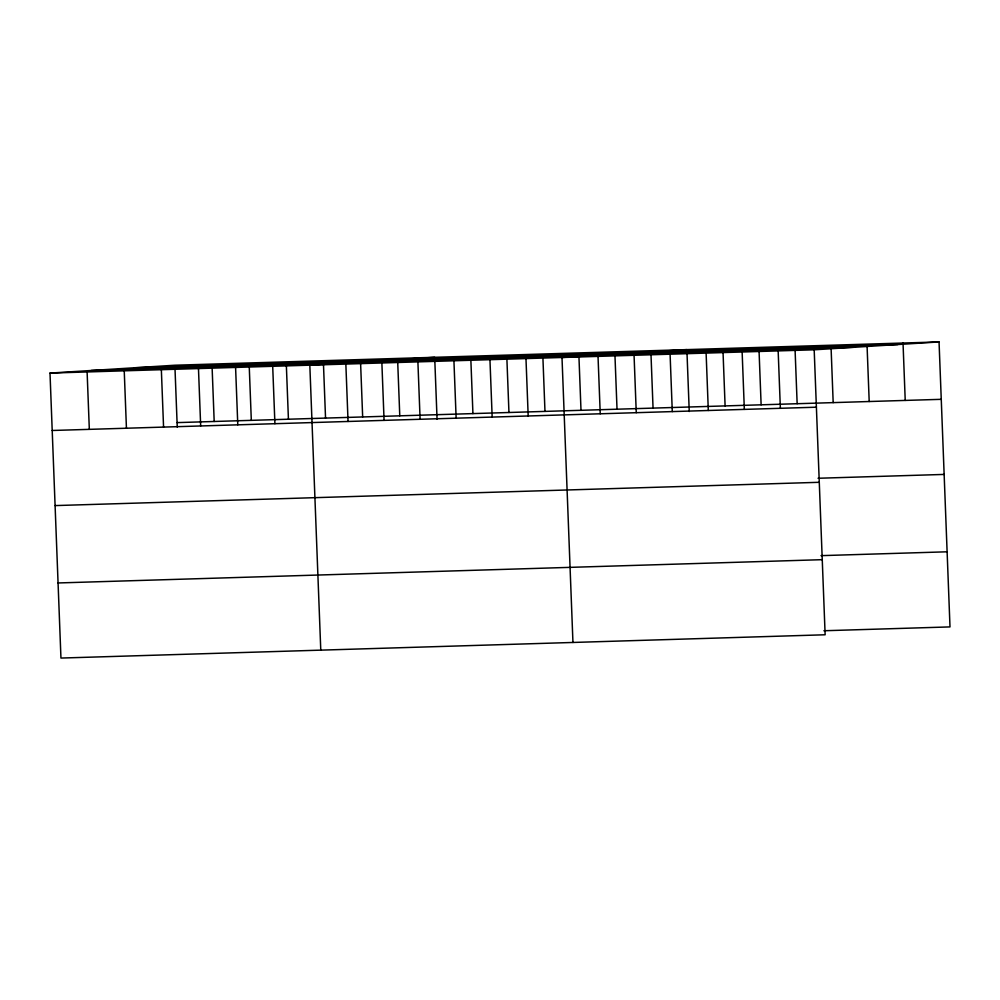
<?xml version="1.0" encoding="UTF-8"?>
<svg xmlns="http://www.w3.org/2000/svg" width="1000" height="1000" viewBox="0 0 1000 1000"><rect width="100%" height="100%" fill="white"/><g stroke="black" fill="none" stroke-linecap="round" stroke-linejoin="round"><path stroke-width="1.5" d="M939.05 341.938L814.188 349.8L825.138 634.775L60.95 658.062L50 373.088L174.862 365.225L939.05 341.938L950 626.912L823.913 630.75M434.688 357.3L309.825 365.175L320.775 650.15M686.875 349.613L562 357.488L572.95 642.463M133.663 367.812L897.85 344.525M91.2 370.5L855.387 347.212M50 373.088L814.188 349.8M177.075 422.612L941.263 399.325M52.2 430.487L816.388 407.2M818.05 478.263L944.137 474.425M55.087 505.588L819.275 482.3M821.025 555.65L947.113 551.8M58.062 582.962L822.25 559.675M903.025 343.025L905.225 400.425M867.062 345.675L869.2 401.512M831.1 348.325L833.175 402.612M795.062 349.425L797.15 403.713M778.162 350.9L780.362 408.3M759.038 350.525L761.125 404.812M742.138 352L744.338 409.387M723.075 353.175L725.1 405.913M706.112 353.1L708.312 410.487M687.05 354.275L689.25 411.512M670.088 354.2L672.288 411.587M650.85 350.712L653.05 408.1M634.062 355.3L636.263 412.688M614.938 354.913L617.025 409.2M598.025 356.388L600.237 413.787M578.913 356.012L581 410.3M542.888 357.113L544.975 411.4M525.975 358.587L528.188 415.975M506.863 358.212L508.95 412.5M489.95 359.688L492.163 417.075M470.838 359.312L472.925 413.6M453.925 360.788L456.138 418.175M434.812 360.4L437.062 419.2M417.9 361.887L420.1 419.275M397.688 361.538L399.775 415.825M381.875 362.975L384.075 420.375M360.637 364.212L362.663 416.95M345.85 364.075L348.05 421.463M323.338 360.7L325.538 418.088M286.337 364.925L288.425 419.212M272.7 366.312L274.913 423.7M249.225 366.062L251.312 420.35M235.588 367.438L237.787 424.825M212.1 367.188L214.188 421.475M198.475 368.575L200.675 425.962M174.988 368.325L177.25 427.113M161.35 369.7L163.562 427.088M124.237 370.825L126.438 428.225M87.112 371.962L89.325 429.35"/></g></svg>
